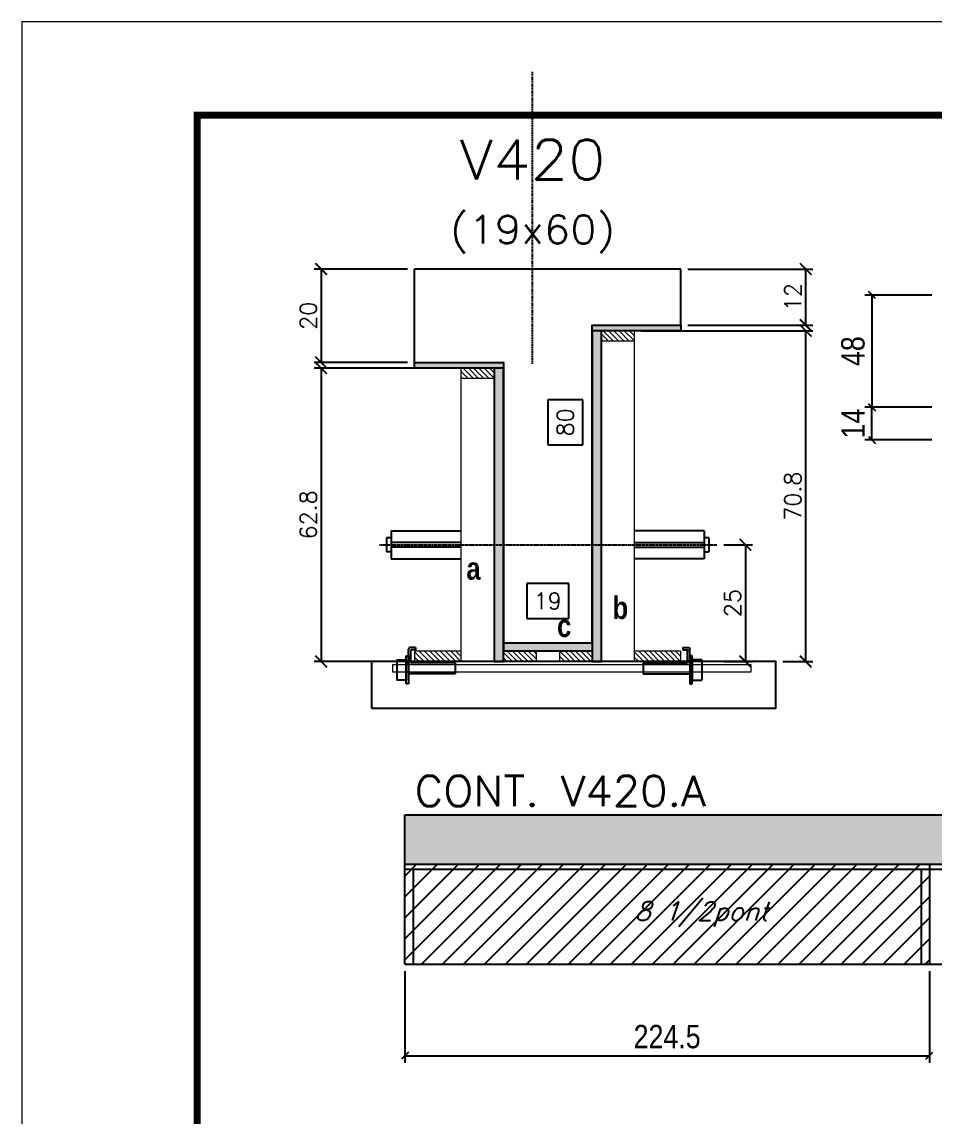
# Model space of a CAD drawing. Extents: x 137137 to 143418, y 10464 to 34486.
# Drawn here: x 137137.3 to 137527.7, y 23680.2 to 24148.6 of the extents above; entities that cross this region are included whole.
import ezdxf
from ezdxf.enums import TextEntityAlignment as Align

# ---------------------------------------------------------------- set-up
doc = ezdxf.new("R2010")
doc.units = 0
doc.linetypes.add('DASHED', pattern=[0.75, 0.5, -0.25])
doc.linetypes.add('HIDDEN', pattern=[0.375, 0.25, -0.125])
for name, color, linetype in [('barrote', 251, 'Continuous'), ('COTA', 241, 'Continuous'), ('Cota Seção (2x)', 4, 'Continuous'), ('detalhes', 4, 'Continuous'), ('Painéis', 200, 'Continuous'), ('presilha', 1, 'Continuous'), ('Reaproveitamento', 251, 'Continuous'), ('SARR_2.2x7', 40, 'Continuous'), ('SARR_3.5x7', 81, 'Continuous'), ('TENSOR', 3, 'Continuous'), ('texto', 7, 'Continuous'), ('Texto de Titulo', 7, 'Continuous'), ('Texto Qtd Sarr', 242, 'Continuous')]:
    doc.layers.add(name, color=color, linetype=linetype)
for name, color, linetype, lineweight in [('CONCRETO', 251, 'Continuous', 25), ('Folhas', 255, 'Continuous', 9), ('Hachura', 251, 'Continuous', 9), ('Madeira', 126, 'Continuous', 18), ('SARRAFO DE PRESSAO', 251, 'DASHED', 9), ('SCO-___-LAJ', 2, 'Continuous', 0), ('Texto Seção', 7, 'Continuous', 15)]:
    doc.layers.add(name, color=color, linetype=linetype, lineweight=lineweight)
doc.styles.add('COTA TECNICA', font='techl___.ttf', dxfattribs={"height": 10})
doc.styles.add('REGUA-120', font='ROMANS.shx', dxfattribs={"height": 15})
doc.styles.add('Romans', font='romans.shx')
doc.styles.add('TECNICA', font='techb___.ttf', dxfattribs={"height": 10})
doc.dimstyles.new('Cota Seção (2x)', dxfattribs={"dimtxt": 7, "dimasz": 5, "dimexe": 3, "dimexo": 3, "dimgap": 2, "dimtad": 3, "dimdec": 1, "dimlfac": 0.5, "dimzin": 12, "dimdsep": 46, "dimtxsty": 'Romans', "dimblk": 'ARCHTICK', "dimcen": 0, "dimclrd": 4, "dimclre": 4, "dimclrt": 1, "dimadec": 1, "dimazin": 3, "dimtfac": 1, "dimtdec": 1, "dimtmove": 0, "dimatfit": 3, "dimldrblk": 'OBLIQUE', "dimfxl": 1, "dimtolj": 1, "dimtzin": 12, "dimarcsym": 0})
doc.dimstyles.new('Cota Seção interna', dxfattribs={"dimtxt": 7, "dimasz": 6, "dimexe": 0.18, "dimexo": 2, "dimgap": -4, "dimtad": 3, "dimdec": 1, "dimlfac": 0.5, "dimzin": 12, "dimdsep": 46, "dimtxsty": 'Romans', "dimblk": 'ARCHTICK', "dimcen": 0.09, "dimse1": 1, "dimse2": 1, "dimsd1": 1, "dimsd2": 1, "dimclrd": 180, "dimclre": 5, "dimclrt": 1, "dimadec": 0, "dimazin": 3, "dimtfac": 1, "dimtdec": 1, "dimtofl": 0, "dimtmove": 0, "dimatfit": 3, "dimldrblk": 'ARCHTICK', "dimfxl": 1, "dimtolj": 1, "dimtzin": 0, "dimarcsym": 0})
doc.dimstyles.new('PAINEL', dxfattribs={"dimtxt": 10, "dimasz": 3, "dimexe": 3, "dimexo": 3, "dimgap": 3, "dimtad": 1, "dimdec": 1, "dimzin": 12, "dimdsep": 46, "dimtxsty": 'COTA TECNICA', "dimblk1": 'OBLIQUE', "dimblk2": 'OBLIQUE', "dimsah": 1, "dimcen": 0.9, "dimclrd": 4, "dimclre": 4, "dimclrt": 240, "dimadec": 1, "dimazin": 3, "dimtfac": 1, "dimtdec": 1, "dimtmove": 0, "dimatfit": 3, "dimfxl": 1, "dimtolj": 1, "dimtzin": 12, "dimarcsym": 0})

# ---------------------------------------------------------------- blocks, each defined once
blk = doc.blocks.new('9999999999')
at = {"layer": 'Folhas'}
blk.add_lwpolyline([(98138.98, 34190.21), (99623.98, 34190.21), (99623.98, 35240.21), (98138.98, 35240.21)], close=True, dxfattribs=at)
at = {"layer": 'Folhas', "color": 30, "const_width": 3}
blk.add_lwpolyline([(98213.98, 34230.21), (99583.98, 34230.21), (99583.98, 35200.21), (98213.98, 35200.21)], close=True, dxfattribs=at)
blk = doc.blocks.new('titulo1')
at = {"layer": 'Defpoints', "color": 252, "linetype": 'HIDDEN', "ltscale": 2}
blk.add_line((0, 0), (0, 125), dxfattribs=at)
at = {"layer": 'Defpoints', "style": 'Romans', "oblique": 15}
blk.add_attdef('FOLHA', text='', height=10, dxfattribs=at).set_placement((0, 15.58), align=Align.MIDDLE_CENTER)
at = {"layer": 'Texto Qtd Sarr', "color": 3, "style": 'Romans', "oblique": 15}
for tag, height, p in [('TITULO', 17, (0, 71.45)), ('SEÇÃO', 12, (0, 41.55))]:
    blk.add_attdef(tag, text='', height=height, dxfattribs=at).set_placement(p, align=Align.MIDDLE_CENTER)
blk = doc.blocks.new('*D831')
at = {"layer": 'Cota Seção (2x)', "color": 180, "lineweight": -2, "transparency": 16777216}
for p, q in [((137377.34, 23986.82), (137362.34, 23986.82)), ((137362.34, 23986.82), (137362.34, 23967.49)), ((137377.34, 23967.49), (137377.34, 23986.82)), ((137362.34, 23967.49), (137377.34, 23967.49))]:
    blk.add_line(p, q, dxfattribs=at)
at = {"layer": 'Defpoints', "color": 0, "transparency": 16777216}
for p in [(137381.34, 24042.78), (137381.34, 24042.78), (137381.34, 23882.78)]:
    blk.add_point(p, dxfattribs=at)
at = {"layer": 'Cota Seção (2x)', "color": 1, "transparency": 16777216, "insert": (137369.84, 23977.16), "char_height": 7, "attachment_point": 5, "rotation": 90, "style": 'Romans'}
blk.add_mtext('\\A1;80', dxfattribs=at)
blk = doc.blocks.new('_ArchTick')
at = {"color": 0, "linetype": 'ByBlock', "const_width": 0.15}
blk.add_lwpolyline([(-0.5, -0.5), (0.5, 0.5)], dxfattribs=at)
blk = doc.blocks.new('PRESILHA METÁLICA 1')
at = {"layer": 'presilha'}
for p, q in [((6, 15.5), (7.5, 15.5)), ((6, -2.5), (6, 15.5)), ((7.5, 10.64), (7.5, 19.86)), ((7.5, 15.5), (7.5, -2.5)), ((12, 21), (8.64, 21)), ((9, 11.57), (9, 18.93)), ((12, 19.5), (9.57, 19.5)), ((12, 21), (12, 19.5)), ((0, 13), (6, 13)), ((0, 13), (0, 0)), ((6, 13), (6, 0)), ((37.5, 11), (9.57, 11)), ((37.5, 11), (37.5, 4.1)), ((6, 0), (0, 0)), ((37.5, 4.1), (7.5, 4.1)), ((7.5, -2.5), (6, -2.5))]:
    blk.add_line(p, q, dxfattribs=at)
for centre, radius, start, end in [((8.64, 19.86), 1.14, 90, 180), ((9.57, 18.93), 0.57, 90, 180), ((9.57, 11.57), 0.57, 180, 270)]:
    blk.add_arc(centre, radius, start, end, dxfattribs=at)
blk = doc.blocks.new('*D832')
at = {"layer": 'Cota Seção (2x)', "color": 180, "lineweight": -2, "transparency": 16777216}
for p, q in [((137371.34, 23908.21), (137353.34, 23908.21)), ((137353.34, 23908.21), (137353.34, 23893.21)), ((137371.34, 23893.21), (137371.34, 23908.21)), ((137353.34, 23893.21), (137371.34, 23893.21))]:
    blk.add_line(p, q, dxfattribs=at)
at = {"layer": 'Defpoints', "color": 0, "transparency": 16777216}
for p in [(137381.34, 23889.21), (137343.34, 23874.78), (137381.34, 23874.78)]:
    blk.add_point(p, dxfattribs=at)
at = {"layer": 'Cota Seção (2x)', "color": 1, "transparency": 16777216, "insert": (137362.34, 23900.71), "char_height": 7, "attachment_point": 5, "style": 'Romans'}
blk.add_mtext('\\A1;19', dxfattribs=at)
blk = doc.blocks.new('*D833')
at = {"layer": 'COTA', "color": 4, "lineweight": -2, "transparency": 16777216}
for p, q in [((137322.34, 24000.38), (137262.37, 24000.38)), ((137265.37, 24000.38), (137265.37, 23874.78)), ((137322.34, 23874.78), (137262.37, 23874.78))]:
    blk.add_line(p, q, dxfattribs=at)
at = {"layer": 'Defpoints', "color": 0, "transparency": 16777216}
for p in [(137325.34, 24000.38), (137265.37, 23874.78), (137325.34, 23874.78)]:
    blk.add_point(p, dxfattribs=at)
at = {"layer": 'COTA', "color": 4, "lineweight": -2, "transparency": 16777216, "xscale": 5, "yscale": 5, "zscale": 5}
for p, rotation in [((137265.37, 24000.38), 90), ((137265.37, 23874.78), 270)]:
    blk.add_blockref('_ArchTick', p, dxfattribs=dict(at, rotation=rotation))
at = {"layer": 'COTA', "color": 1, "transparency": 16777216, "insert": (137259.87, 23937.58), "char_height": 7, "attachment_point": 5, "rotation": 90, "style": 'Romans'}
blk.add_mtext('\\A1;62.8', dxfattribs=at)
blk = doc.blocks.new('_Oblique')
at = {"color": 0, "linetype": 'ByBlock', "lineweight": -2}
blk.add_line((-0.5, -0.5), (0.5, 0.5), dxfattribs=at)
blk = doc.blocks.new('*D834')
at = {"layer": 'COTA', "color": 4, "lineweight": -2, "transparency": 16777216}
for p, q in [((137437.64, 23924.75), (137449.92, 23924.75)), ((137446.92, 23924.75), (137446.92, 23874.78)), ((137437.64, 23874.78), (137449.92, 23874.78))]:
    blk.add_line(p, q, dxfattribs=at)
at = {"layer": 'Defpoints', "color": 0, "transparency": 16777216}
for p in [(137434.64, 23924.75), (137434.64, 23874.78), (137446.92, 23874.78)]:
    blk.add_point(p, dxfattribs=at)
at = {"layer": 'COTA', "color": 4, "lineweight": -2, "transparency": 16777216, "xscale": 5, "yscale": 5, "zscale": 5}
for p, rotation in [((137446.92, 23924.75), 90), ((137446.92, 23874.78), 270)]:
    blk.add_blockref('_ArchTick', p, dxfattribs=dict(at, rotation=rotation))
at = {"layer": 'COTA', "color": 1, "transparency": 16777216, "insert": (137441.42, 23899.77), "char_height": 7, "attachment_point": 5, "rotation": 90, "style": 'Romans'}
blk.add_mtext('\\A1;25', dxfattribs=at)
blk = doc.blocks.new('*D835')
at = {"layer": 'COTA', "color": 4, "lineweight": -2, "transparency": 16777216}
for p, q in [((137302.34, 24042.78), (137262.37, 24042.78)), ((137265.37, 24042.78), (137265.37, 24002.78)), ((137302.34, 24002.78), (137262.37, 24002.78))]:
    blk.add_line(p, q, dxfattribs=at)
at = {"layer": 'Defpoints', "color": 0, "transparency": 16777216}
for p in [(137305.34, 24042.78), (137265.37, 24002.78), (137305.34, 24002.78)]:
    blk.add_point(p, dxfattribs=at)
at = {"layer": 'COTA', "color": 4, "lineweight": -2, "transparency": 16777216, "xscale": 5, "yscale": 5, "zscale": 5}
for p, rotation in [((137265.37, 24042.78), 90), ((137265.37, 24002.78), 270)]:
    blk.add_blockref('_ArchTick', p, dxfattribs=dict(at, rotation=rotation))
at = {"layer": 'COTA', "color": 1, "transparency": 16777216, "insert": (137259.87, 24022.78), "char_height": 7, "attachment_point": 5, "rotation": 90, "style": 'Romans'}
blk.add_mtext('\\A1;20', dxfattribs=at)
blk = doc.blocks.new('*D836')
at = {"layer": 'COTA', "color": 4, "lineweight": -2, "transparency": 16777216}
for p, q in [((137402.34, 24016.38), (137475.72, 24016.38)), ((137472.72, 23874.78), (137472.72, 24016.38)), ((137462.94, 23874.78), (137475.72, 23874.78))]:
    blk.add_line(p, q, dxfattribs=at)
at = {"layer": 'Defpoints', "color": 0, "transparency": 16777216}
for p in [(137399.34, 24016.38), (137472.72, 24016.38), (137459.94, 23874.78)]:
    blk.add_point(p, dxfattribs=at)
at = {"layer": 'COTA', "color": 4, "lineweight": -2, "transparency": 16777216, "xscale": 5, "yscale": 5, "zscale": 5}
for p, rotation in [((137472.72, 24016.38), 90), ((137472.72, 23874.78), 270)]:
    blk.add_blockref('_ArchTick', p, dxfattribs=dict(at, rotation=rotation))
at = {"layer": 'COTA', "color": 1, "transparency": 16777216, "insert": (137467.22, 23945.58), "char_height": 7, "attachment_point": 5, "rotation": 90, "style": 'Romans'}
blk.add_mtext('\\A1;70.8', dxfattribs=at)
blk = doc.blocks.new('*D837')
at = {"layer": 'COTA', "color": 4, "lineweight": -2, "transparency": 16777216}
for p, q in [((137422.34, 24042.78), (137475.72, 24042.78)), ((137472.72, 24018.78), (137472.72, 24042.78)), ((137422.34, 24018.78), (137475.72, 24018.78))]:
    blk.add_line(p, q, dxfattribs=at)
at = {"layer": 'Defpoints', "color": 0, "transparency": 16777216}
for p in [(137419.34, 24042.78), (137472.72, 24042.78), (137419.34, 24018.78)]:
    blk.add_point(p, dxfattribs=at)
at = {"layer": 'COTA', "color": 4, "lineweight": -2, "transparency": 16777216, "xscale": 5, "yscale": 5, "zscale": 5}
for p, rotation in [((137472.72, 24042.78), 90), ((137472.72, 24018.78), 270)]:
    blk.add_blockref('_ArchTick', p, dxfattribs=dict(at, rotation=rotation))
at = {"layer": 'COTA', "color": 1, "transparency": 16777216, "insert": (137467.22, 24030.78), "char_height": 7, "attachment_point": 5, "rotation": 90, "style": 'Romans'}
blk.add_mtext('\\A1;12', dxfattribs=at)
blk = doc.blocks.new('*D1296')
at = {"layer": 'COTA', "color": 4, "linetype": 'ByBlock', "lineweight": -2, "transparency": 16777216}
for p, q in [((137526.69, 23983.65), (137498.08, 23983.65)), ((137501.08, 23969.65), (137501.08, 23983.65)), ((137526.69, 23969.65), (137498.08, 23969.65))]:
    blk.add_line(p, q, dxfattribs=at)
at = {"layer": 'Defpoints', "color": 0, "linetype": 'ByBlock', "transparency": 16777216}
for p in [(137501.08, 23983.65), (137529.69, 23983.65), (137529.69, 23969.65)]:
    blk.add_point(p, dxfattribs=at)
at = {"layer": 'COTA', "color": 4, "linetype": 'ByBlock', "lineweight": -2, "transparency": 16777216, "xscale": 3, "yscale": 3, "zscale": 3}
for p, rotation in [((137501.08, 23983.65), 90), ((137501.08, 23969.65), 270)]:
    blk.add_blockref('_Oblique', p, dxfattribs=dict(at, rotation=rotation))
at = {"layer": 'COTA', "color": 240, "linetype": 'ByBlock', "transparency": 16777216, "insert": (137493.01, 23976.65), "char_height": 10, "attachment_point": 5, "rotation": 90, "style": 'COTA TECNICA'}
blk.add_mtext('\\A1;14', dxfattribs=at)
blk = doc.blocks.new('*D1305')
at = {"layer": 'COTA', "color": 4, "lineweight": -2, "ltscale": 25, "transparency": 16777216}
for p, q in [((137526.69, 24031.65), (137498.08, 24031.65)), ((137501.08, 24031.65), (137501.08, 23983.65)), ((137526.69, 23983.65), (137498.08, 23983.65))]:
    blk.add_line(p, q, dxfattribs=at)
at = {"layer": 'Defpoints', "color": 0, "ltscale": 25, "transparency": 16777216}
for p in [(137529.69, 24031.65), (137501.08, 23983.65), (137529.69, 23983.65)]:
    blk.add_point(p, dxfattribs=at)
at = {"layer": 'COTA', "color": 4, "lineweight": -2, "ltscale": 25, "transparency": 16777216, "xscale": 3, "yscale": 3, "zscale": 3}
for p, rotation in [((137501.08, 24031.65), 90), ((137501.08, 23983.65), 270)]:
    blk.add_blockref('_Oblique', p, dxfattribs=dict(at, rotation=rotation))
at = {"layer": 'COTA', "color": 240, "ltscale": 25, "transparency": 16777216, "insert": (137492.99, 24007.65), "char_height": 10, "attachment_point": 5, "rotation": 90, "style": 'COTA TECNICA'}
blk.add_mtext('\\A1;48', dxfattribs=at)
blk = doc.blocks.new('*D2107')
at = {"layer": 'COTA', "color": 4, "linetype": 'ByBlock', "lineweight": -2, "transparency": 16777216}
for p, q in [((137301.18, 23742.19), (137301.18, 23703.04)), ((137525.68, 23742.19), (137525.68, 23703.04)), ((137301.18, 23706.04), (137525.68, 23706.04))]:
    blk.add_line(p, q, dxfattribs=at)
at = {"layer": 'Defpoints', "color": 0, "linetype": 'ByBlock', "transparency": 16777216}
for p in [(137301.18, 23745.19), (137525.68, 23745.19), (137525.68, 23706.04)]:
    blk.add_point(p, dxfattribs=at)
at = {"layer": 'COTA', "color": 4, "linetype": 'ByBlock', "lineweight": -2, "transparency": 16777216, "xscale": 3, "yscale": 3, "zscale": 3, "rotation": 180}
blk.add_blockref('_Oblique', (137301.18, 23706.04), dxfattribs=at)
at = {"layer": 'COTA', "color": 4, "linetype": 'ByBlock', "lineweight": -2, "transparency": 16777216, "xscale": 3, "yscale": 3, "zscale": 3}
blk.add_blockref('_Oblique', (137525.68, 23706.04), dxfattribs=at)
at = {"layer": 'COTA', "color": 240, "linetype": 'ByBlock', "transparency": 16777216, "insert": (137413.43, 23714.15), "char_height": 10, "attachment_point": 5, "style": 'COTA TECNICA'}
blk.add_mtext('\\A1;224.5', dxfattribs=at)

msp = doc.modelspace()

# ---------------------------------------------------------------- hatches: boundary and pattern name
at = {"layer": 'COTA', "ltscale": 25}
h = msp.add_hatch(dxfattribs=at)
h.set_pattern_fill('AR-CONC', color=256, scale=0.03)
h.set_pattern_definition([(50, (-6.3038, -4.695), (5.46554007, -0.47817257), [0.5715, -6.2865]), (355, (-6.304, -4.695), (-1.05730264, 5.73170536), [0.4572, -5.02921753]), (100.4514447, (-5.8483, -4.735), (4.40823741, 5.25353256), [0.48570026, -5.34270734]), (46.1842, (-6.304, -3.171), (8.13237123, -1.26126984), [0.85725, -9.42975]), (96.6355576, (-5.626, -3.276), (7.122124, 7.42278374), [0.7285507, -8.01406824]), (351.184151, (-6.304, -3.171), (7.122124, 7.42278374), [0.685799, -7.54379196]), (21, (-5.5418, -3.552), (4.54843174, -3.06795595), [0.5715, -6.2865]), (326, (-5.542, -3.552), (1.85406085, 5.52563898), [0.4572, -5.0292]), (71.451445, (-5.1627, -3.8077), (6.40249258, 2.45768307), [0.48570026, -5.34269813]), (37.5, (-6.3038, -4.695), (0.092658098, 2.536651166), [0, -4.96824, 0, -5.1054, 0, -5.04825]), (7.5, (-6.3038, -4.695), (2.004589875, 3.005417245), [0, -2.91084, 0, -4.85394, 0, -1.92405]), (327.5, (-8.003, -4.695), (4.067717855, -0.17186232), [0, -1.905, 0, -5.9436, 0, -7.8867]), (317.5, (-8.765, -4.695), (4.44387544, 0.76279473), [0, -2.4765, 0, -3.94716, 0, -5.6007])])
h.paths.add_polyline_path([(137301.18, 23809.19), (137301.18, 23787.99), (138471.18, 23787.99), (138471.18, 23809.19)])
at = {"layer": 'Hachura'}
h = msp.add_hatch(color=256, dxfattribs=at)
h.dxf.hatch_style = 1
h.paths.add_polyline_path([(137381.34, 24016.38), (137381.34, 24018.78), (137419.34, 24018.78), (137419.34, 24016.38)])
h = msp.add_hatch(color=256, dxfattribs=at)
h.dxf.hatch_style = 1
h.paths.add_polyline_path([(137385.34, 24016.38), (137381.34, 24016.38), (137381.34, 23874.78), (137385.34, 23874.78)])
h = msp.add_hatch(dxfattribs=at)
h.set_pattern_fill('ANSI31', color=256, scale=0.5, angle=270, style=0)
h.set_pattern_definition([(315, (160291.1576, 15708.7403), (1.12253202, 1.12253202), [])])
h.paths.add_polyline_path([(137385.34, 24011.98), (137385.34, 24016.38), (137399.34, 24016.38), (137399.34, 24011.98)])
h = msp.add_hatch(color=256, dxfattribs=at)
h.dxf.hatch_style = 1
h.paths.add_polyline_path([(137305.34, 24000.38), (137305.34, 24002.78), (137343.34, 24002.78), (137343.34, 24000.38)])
h = msp.add_hatch(dxfattribs=at)
h.set_pattern_fill('ANSI31', color=256, scale=0.5, angle=270, style=0)
h.set_pattern_definition([(315, (160231.1576, 15692.7403), (1.12253202, 1.12253202), [])])
h.paths.add_polyline_path([(137325.34, 23995.98), (137325.34, 24000.38), (137339.34, 24000.38), (137339.34, 23995.98)])
h = msp.add_hatch(color=256, dxfattribs=at)
h.dxf.hatch_style = 1
h.paths.add_polyline_path([(137343.34, 24000.38), (137339.34, 24000.38), (137339.34, 23874.78), (137343.34, 23874.78)])
h = msp.add_hatch(color=256, dxfattribs=at)
h.dxf.hatch_style = 1
h.paths.add_polyline_path([(137343.34, 23879.18), (137343.34, 23882.78), (137381.34, 23882.78), (137381.34, 23879.18)])
h = msp.add_hatch(dxfattribs=at)
h.set_pattern_fill('ANSI31', color=256, scale=0.5, angle=270, style=0)
h.set_pattern_definition([(315, (160197.1576, 15645.1403), (1.12253202, 1.12253202), [])])
h.paths.add_polyline_path([(137325.34, 23874.78), (137325.34, 23879.18), (137305.34, 23879.18), (137305.34, 23874.78)])
h = msp.add_hatch(dxfattribs=at)
h.set_pattern_fill('ANSI31', color=256, scale=0.5, angle=270, style=0)
h.set_pattern_definition([(315, (160299.9597, 15645.1403), (1.12253202, 1.12253202), [])])
h.paths.add_polyline_path([(137343.34, 23874.78), (137343.34, 23879.18), (137357.34, 23879.18), (137357.34, 23874.78)])
h = msp.add_hatch(dxfattribs=at)
h.set_pattern_fill('ANSI31', color=256, scale=0.5, angle=270, style=0)
h.set_pattern_definition([(315, (160299.9576, 15645.1403), (1.12253202, 1.12253202), [])])
h.paths.add_polyline_path([(137381.34, 23874.78), (137381.34, 23879.18), (137367.34, 23879.18), (137367.34, 23874.78)])
h = msp.add_hatch(dxfattribs=at)
h.set_pattern_fill('ANSI31', color=256, scale=0.5, angle=270, style=0)
h.set_pattern_definition([(315, (160291.1576, 15645.1403), (1.12253202, 1.12253202), [])])
h.paths.add_polyline_path([(137419.34, 23874.78), (137419.34, 23879.18), (137399.34, 23879.18), (137399.34, 23874.78)])
at = {"layer": 'Reaproveitamento', "linetype": 'ByBlock'}
h = msp.add_hatch(dxfattribs=at)
h.set_pattern_fill('ANSI31', color=256, scale=2)
h.set_pattern_definition([(45, (-4824.6274, -8047.3445), (-4.49012806, 4.49012806), [])])
h.paths.add_polyline_path([(137525.68, 23745.19), (137525.68, 23787.99), (137301.18, 23787.99), (137301.18, 23745.19)])
h.paths.add_polyline_path([(137391.7, 23758.6), (137459.32, 23758.6), (137464.82, 23774.57), (137397.2, 23774.57)], flags=24)

# ---------------------------------------------------------------- linework, layer by layer
at = {"ltscale": 3}
for p, q in [((137293.34, 23927.75), (137293.34, 23921.75)), ((137295.34, 23927.75), (137293.34, 23927.75)), ((137295.34, 23930.75), (137295.34, 23918.75)), ((137295.34, 23930.75), (137325.34, 23930.75)), ((137429.34, 23930.75), (137399.34, 23930.75)), ((137429.34, 23930.75), (137429.34, 23918.75)), ((137431.34, 23927.75), (137429.34, 23927.75)), ((137431.34, 23927.75), (137431.34, 23921.75)), ((137325.34, 23925.75), (137295.34, 23925.75)), ((137325.34, 23923.75), (137295.34, 23923.75)), ((137399.34, 23925.75), (137429.34, 23925.75)), ((137399.34, 23923.75), (137429.34, 23923.75)), ((137295.34, 23921.75), (137293.34, 23921.75)), ((137295.34, 23918.75), (137325.34, 23918.75)), ((137429.34, 23918.75), (137399.34, 23918.75)), ((137429.34, 23921.75), (137431.34, 23921.75))]:
    msp.add_line(p, q, dxfattribs=at)
at = {"layer": 'barrote'}
msp.add_lwpolyline([(137286.97, 23854.78), (137459.94, 23854.78), (137459.94, 23874.78), (137286.97, 23874.78)], close=True, dxfattribs=at)
at = {"layer": 'CONCRETO'}
for p, q in [((137305.34, 24002.78), (137305.34, 24042.78)), ((137419.34, 24018.78), (137419.34, 24042.78))]:
    msp.add_line(p, q, dxfattribs=at)
for points in [[(137419.34, 24042.78), (137381.34, 24042.78), (137381.34, 24042.78), (137381.34, 24042.78), (137381.34, 24042.78), (137343.34, 24042.78), (137305.34, 24042.78)], [(137343.34, 24002.78), (137343.34, 23879.18), (137343.34, 23879.18), (137343.34, 23882.78), (137381.34, 23882.78), (137381.34, 24011.38), (137381.34, 24011.38), (137381.34, 24018.78)]]:
    msp.add_lwpolyline(points, dxfattribs=at)
at = {"layer": 'COTA', "ltscale": 25}
for p, q in [((137301.18, 23809.19), (137699.18, 23809.19)), ((137301.18, 23787.99), (137301.18, 23809.19))]:
    msp.add_line(p, q, dxfattribs=at)
at = {"layer": 'Madeira'}
for points in [[(137385.34, 24011.98), (137385.34, 24016.38), (137399.34, 24016.38), (137399.34, 24011.98)], [(137385.34, 24016.38), (137399.34, 24016.38), (137399.34, 23874.78), (137385.34, 23874.78)], [(137325.34, 23995.98), (137325.34, 24000.38), (137339.34, 24000.38), (137339.34, 23995.98)], [(137325.34, 24000.38), (137339.34, 24000.38), (137339.34, 23874.78), (137325.34, 23874.78)], [(137325.34, 23874.78), (137325.34, 23879.18), (137305.34, 23879.18), (137305.34, 23874.78)], [(137343.34, 23874.78), (137343.34, 23879.18), (137357.34, 23879.18), (137357.34, 23874.78)], [(137381.34, 23874.78), (137381.34, 23879.18), (137367.34, 23879.18), (137367.34, 23874.78)], [(137419.34, 23874.78), (137419.34, 23879.18), (137399.34, 23879.18), (137399.34, 23874.78)]]:
    msp.add_lwpolyline(points, close=True, dxfattribs=at)
at = {"layer": 'Painéis', "linetype": 'ByBlock'}
for p, q in [((137301.18, 23787.99), (137719.18, 23787.99)), ((137301.18, 23745.19), (137301.18, 23787.99)), ((137525.68, 23787.99), (137525.68, 23745.19)), ((137525.68, 23787.99), (137525.68, 23745.19)), ((137301.18, 23745.19), (137525.68, 23745.19)), ((137525.68, 23745.19), (137719.18, 23745.19))]:
    msp.add_line(p, q, dxfattribs=at)
at = {"layer": 'Painéis'}
for points in [[(137381.34, 24016.38), (137381.34, 24018.78), (137419.34, 24018.78), (137419.34, 24016.38)], [(137385.34, 24016.38), (137381.34, 24016.38), (137381.34, 23874.78), (137385.34, 23874.78)], [(137305.34, 24000.38), (137305.34, 24002.78), (137343.34, 24002.78), (137343.34, 24000.38)], [(137343.34, 24000.38), (137339.34, 24000.38), (137339.34, 23874.78), (137343.34, 23874.78)], [(137343.34, 23879.18), (137343.34, 23882.78), (137381.34, 23882.78), (137381.34, 23879.18)]]:
    msp.add_lwpolyline(points, close=True, dxfattribs=at)
at = {"layer": 'SARR_2.2x7', "linetype": 'Continuous'}
for p, q in [((137525.68, 23785.79), (137301.18, 23785.79)), ((137704.18, 23785.79), (137525.68, 23785.79))]:
    msp.add_line(p, q, dxfattribs=at)
at = {"layer": 'SARR_3.5x7'}
for p, q in [((137525.68, 23787.99), (137525.68, 23745.19)), ((137304.68, 23785.79), (137304.68, 23745.19)), ((137522.18, 23785.79), (137522.18, 23745.19))]:
    msp.add_line(p, q, dxfattribs=at)
at = {"layer": 'SCO-___-LAJ', "color": 1}
msp.add_lwpolyline([(137295.98, 23873.45), (137449.28, 23873.45), (137449.28, 23870.25), (137295.98, 23870.25)], close=True, dxfattribs=at)
at = {"layer": 'TENSOR', "linetype": 'HIDDEN', "ltscale": 0.5}
msp.add_line((137290.34, 23924.75), (137434.64, 23924.75), dxfattribs=at)

# ---------------------------------------------------------------- block references
at = {"layer": 'presilha', "yscale": 0.6666666666666666, "zscale": 0.6666666666666666}
for p, xscale in [((137297.76, 23866.82), 0.6666666666666666), ((137428.21, 23866.82), -0.6666666666666666)]:
    msp.add_blockref('PRESILHA METÁLICA 1', p, dxfattribs=dict(at, xscale=xscale))
at = {"layer": 'SARRAFO DE PRESSAO', "color": 6, "linetype": 'ByBlock'}
msp.add_blockref('9999999999', (38998.31, -11091.6), dxfattribs=at)
at = {"layer": 'Texto Seção'}
ref = msp.add_blockref('titulo1', (137355.82, 24002.16), dxfattribs=at)
ref.add_attrib('TITULO', 'V420', dxfattribs={"layer": 'Texto de Titulo', "color": 7, "height": 17, "style": 'Romans', "width": 1.1}).set_placement((137355.82, 24089.66), align=Align.MIDDLE_CENTER)
ref.add_attrib('SEÇÃO', '(19x60)', dxfattribs={"layer": 'Texto de Titulo', "color": 7, "height": 12, "style": 'Romans', "width": 1.1}).set_placement((137355.82, 24059.66), align=Align.MIDDLE_CENTER)

# ---------------------------------------------------------------- texts
at = {"layer": 'detalhes', "style": 'TECNICA'}
for s, p in [('a', (137327.51, 23909.81)), ('b', (137390.05, 23892.97)), ('c', (137366.32, 23885.28))]:
    msp.add_text(s, height=9.6, dxfattribs=at).set_placement(p)
at = {"layer": 'texto', "color": 2, "insert": (137428.07, 23766.58), "char_height": 8, "attachment_point": 5, "style": 'Romans'}
msp.add_mtext('{\\Q19;\\C256;8 1/2pont}', dxfattribs=at)
at = {"layer": 'Texto Seção', "style": 'REGUA-120', "width": 1.05}
msp.add_text('CONT. V420.A', height=13, dxfattribs=at).set_placement((137305.35, 23812.87))

# ---------------------------------------------------------------- dimensions: what is measured, and where the dimension line sits
at = {"layer": 'COTA'}
for base, p1, p2, picture, middle in [((137265.37, 24002.78), (137305.34, 24042.78), (137305.34, 24002.78), '*D835', (137265.37, 24022.78)), ((137472.72, 24042.78), (137419.34, 24018.78), (137419.34, 24042.78), '*D837', (137472.72, 24030.78))]:
    dim = msp.add_linear_dim(base=base, p1=p1, p2=p2, angle=90, dimstyle='Cota Seção (2x)', dxfattribs=at)
    dim.commit()
    dim.dimension.update_dxf_attribs({"geometry": picture, "text_midpoint": middle, "dimtype": 160})
at = {"layer": 'COTA', "ltscale": 25}
dim = msp.add_linear_dim(base=(137501.08, 23983.65), p1=(137529.69, 24031.65), p2=(137529.69, 23983.65), angle=90, dimstyle='PAINEL', dxfattribs=at)
dim.commit()
dim.dimension.update_dxf_attribs({"geometry": '*D1305', "text_midpoint": (137492.99, 24007.65)})
at = {"layer": 'COTA'}
for base, p1, p2, picture, middle in [((137472.72, 24016.38), (137459.94, 23874.78), (137399.34, 24016.38), '*D836', (137467.22, 23945.58)), ((137265.37, 23874.78), (137325.34, 24000.38), (137325.34, 23874.78), '*D833', (137259.87, 23937.58)), ((137446.92, 23874.78), (137434.64, 23924.75), (137434.64, 23874.78), '*D834', (137441.42, 23899.77))]:
    dim = msp.add_linear_dim(base=base, p1=p1, p2=p2, angle=90, dimstyle='Cota Seção (2x)', dxfattribs=at)
    dim.commit()
    dim.dimension.update_dxf_attribs({"geometry": picture, "text_midpoint": middle})
at = {"layer": 'COTA', "linetype": 'ByBlock'}
dim = msp.add_linear_dim(base=(137501.08, 23983.65), p1=(137529.69, 23969.65), p2=(137529.69, 23983.65), angle=90, dimstyle='PAINEL', dxfattribs=at)
dim.commit()
dim.dimension.update_dxf_attribs({"geometry": '*D1296', "text_midpoint": (137501.08, 23976.65), "dimtype": 160})
dim = msp.add_linear_dim(base=(137525.68, 23706.04), p1=(137301.18, 23745.19), p2=(137525.68, 23745.19), dimstyle='PAINEL', dxfattribs=at)
dim.commit()
dim.dimension.update_dxf_attribs({"geometry": '*D2107', "text_midpoint": (137413.43, 23714.15)})
at = {"layer": 'Cota Seção (2x)'}
dim = msp.add_linear_dim(base=(137381.34, 24042.78), p1=(137381.34, 23882.78), p2=(137381.34, 24042.78), angle=90, dimstyle='Cota Seção interna', dxfattribs=at)
dim.commit()
dim.dimension.update_dxf_attribs({"geometry": '*D831', "text_midpoint": (137381.34, 23977.16), "dimtype": 160})
dim = msp.add_linear_dim(base=(137381.34, 23889.21), p1=(137343.34, 23874.78), p2=(137381.34, 23874.78), dimstyle='Cota Seção interna', dxfattribs=at)
dim.commit()
dim.dimension.update_dxf_attribs({"geometry": '*D832', "text_midpoint": (137362.34, 23889.21), "dimtype": 160})

doc.saveas('drawing.dxf')
